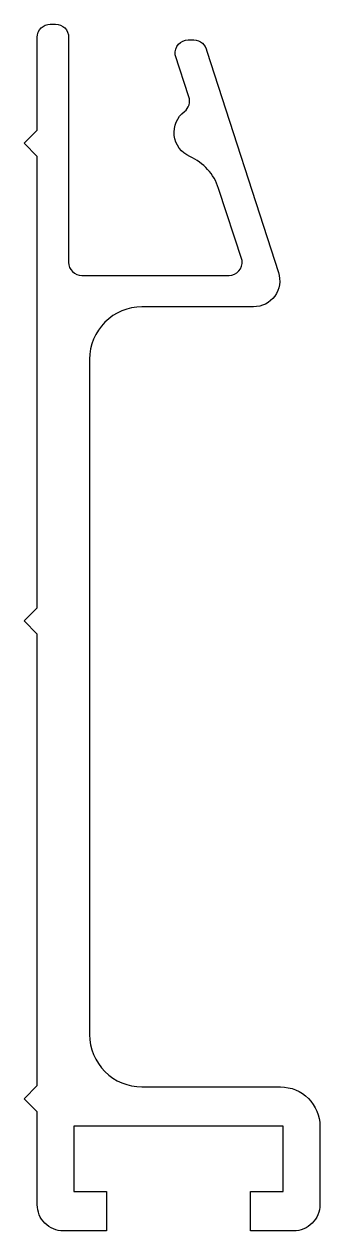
# Model space of a CAD drawing. Extents: x 36.1 to 47.4, y 151.9 to 198.
import ezdxf

# ---------------------------------------------------------------- set-up
doc = ezdxf.new("R2010")
doc.units = 0
doc.layers.get('0').update_dxf_attribs({"linetype": 'CONTINUOUS'})

msp = doc.modelspace()

# ---------------------------------------------------------------- linework, layer by layer
msp.add_lwpolyline([(37.075, 197.996), (37.275, 197.996, -0.414214), (37.775, 197.496), (37.775, 188.896, 0.414214), (38.275, 188.396), (43.904, 188.396, 0.453592), (44.4, 188.963), (43.505, 191.723, 0.214006), (42.407, 192.938, -0.571243), (42.202, 194.662, 0.318323), (42.374, 195.213), (41.85, 196.83, -0.453592), (42.346, 197.396), (42.556, 197.396, -0.374548), (43.052, 196.965), (45.793, 188.505, -0.509259), (44.841, 187.196), (40.575, 187.196, 0.414214), (38.575, 185.196), (38.575, 159.396, 0.414214), (40.575, 157.396), (43.225, 157.396), (45.875, 157.396, -0.414214), (47.375, 155.896), (47.375, 152.896, -0.414214), (46.375, 151.896), (44.725, 151.896), (44.725, 153.396), (45.975, 153.396), (45.975, 155.896), (37.975, 155.896), (37.975, 153.396), (39.225, 153.396), (39.225, 151.896), (37.575, 151.896, -0.414214), (36.575, 152.896), (36.575, 156.446), (36.075, 156.946), (36.575, 157.446), (36.575, 174.696), (36.075, 175.196), (36.575, 175.696), (36.575, 192.946), (36.075, 193.446), (36.575, 193.946), (36.575, 197.496, -0.414214)], format="xyb", close=True)

doc.saveas('drawing.dxf')
